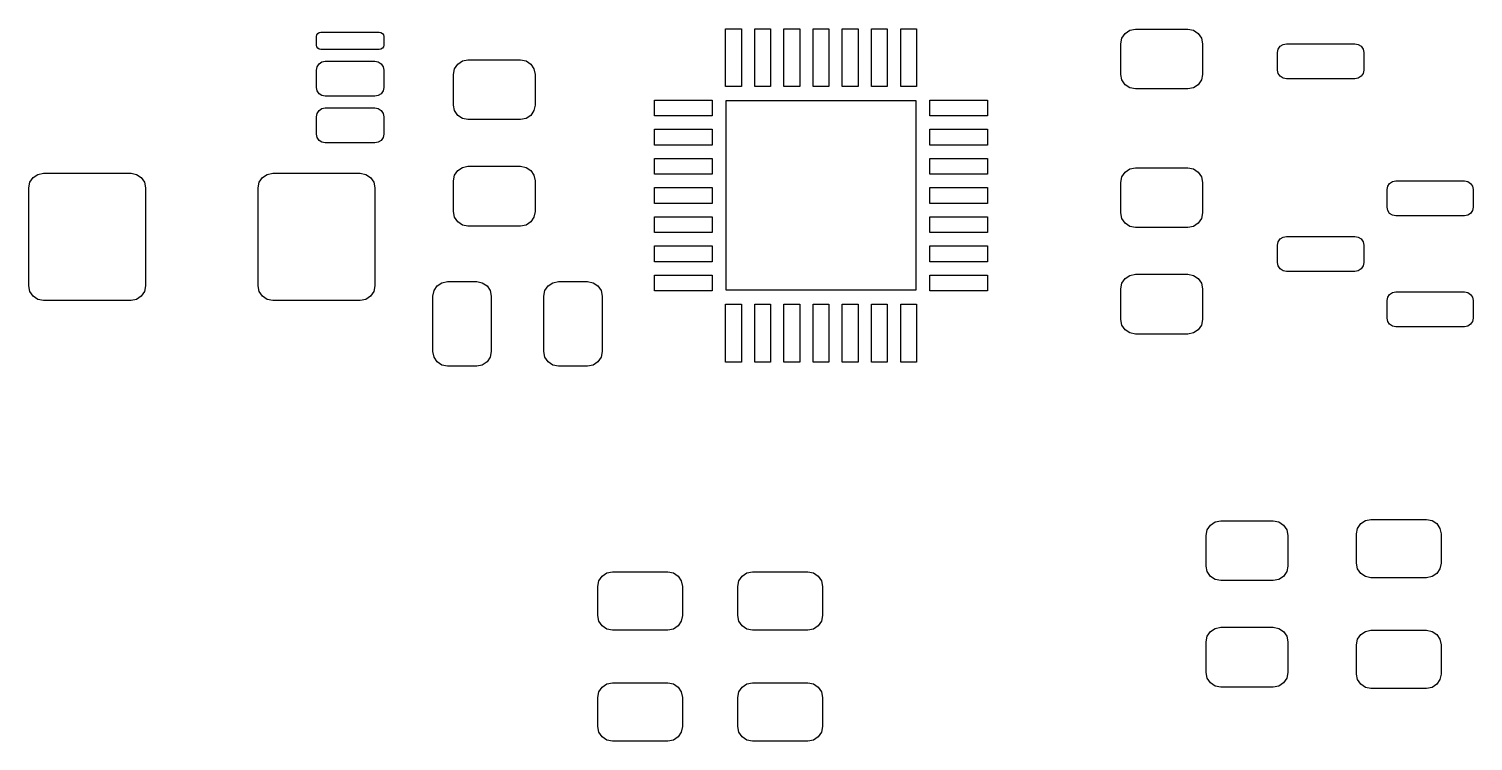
# Model space of a CAD drawing. Extents: x 36.9 to 89.3, y -100.1 to -46.9.
# Drawn here: x 36.92 to 61.67, y -72.75 to -60.54 of the extents above; entities that cross this region are included whole.
import ezdxf

# ---------------------------------------------------------------- set-up
doc = ezdxf.new("R2010")
doc.units = 0
doc.layers.add('BLACK', color=7, linetype='CONTINUOUS')

msp = doc.modelspace()

# ---------------------------------------------------------------- linework, layer by layer
at = {"layer": 'BLACK', "linetype": 'CONTINUOUS'}
for p, q in [((41.860709, -60.646299), (41.876967, -60.621967)), ((41.876967, -60.621967), (41.901299, -60.605709)), ((41.901299, -60.605709), (41.93, -60.6)), ((41.93, -60.6), (42.93, -60.6)), ((42.93, -60.6), (42.958701, -60.605709)), ((42.958701, -60.605709), (42.983033, -60.621967)), ((42.983033, -60.621967), (42.999291, -60.646299)), ((48.865, -61.535), (48.865, -60.545)), ((48.865, -60.545), (49.135, -60.545)), ((49.135, -60.545), (49.135, -61.535)), ((49.365, -61.535), (49.365, -60.545)), ((49.365, -60.545), (49.635, -60.545)), ((49.635, -60.545), (49.635, -61.535)), ((49.865, -61.535), (49.865, -60.545)), ((49.865, -60.545), (50.135, -60.545)), ((50.135, -60.545), (50.135, -61.535)), ((50.365, -61.535), (50.365, -60.545)), ((50.365, -60.545), (50.635, -60.545)), ((50.635, -60.545), (50.635, -61.535)), ((50.865, -61.535), (50.865, -60.545)), ((50.865, -60.545), (51.135, -60.545)), ((51.135, -60.545), (51.135, -61.535)), ((51.365, -61.535), (51.365, -60.545)), ((51.365, -60.545), (51.635, -60.545)), ((51.635, -60.545), (51.635, -61.535)), ((51.865, -61.535), (51.865, -60.545)), ((51.865, -60.545), (52.135, -60.545)), ((52.135, -60.545), (52.135, -61.535)), ((55.65653, -60.704329), (55.710723, -60.623223)), ((55.710723, -60.623223), (55.791829, -60.56903)), ((55.791829, -60.56903), (55.8875, -60.55)), ((55.8875, -60.55), (56.7875, -60.55)), ((56.7875, -60.55), (56.883171, -60.56903)), ((56.883171, -60.56903), (56.964277, -60.623223)), ((56.964277, -60.623223), (57.01847, -60.704329)), ((41.855, -60.675), (41.860709, -60.646299)), ((41.855, -60.825), (41.855, -60.675)), ((41.860709, -60.853701), (41.855, -60.825)), ((41.876967, -60.878033), (41.860709, -60.853701)), ((41.901299, -60.894291), (41.876967, -60.878033)), ((42.983033, -60.878033), (42.958701, -60.894291)), ((42.999291, -60.853701), (42.983033, -60.878033)), ((42.999291, -60.646299), (43.005, -60.675)), ((43.005, -60.825), (42.999291, -60.853701)), ((43.005, -60.675), (43.005, -60.825)), ((55.6375, -60.8), (55.65653, -60.704329)), ((55.6375, -61.325), (55.6375, -60.8)), ((57.01847, -60.704329), (57.0375, -60.8)), ((57.0375, -60.8), (57.0375, -61.325)), ((58.336418, -60.892597), (58.368934, -60.843934)), ((58.368934, -60.843934), (58.417597, -60.811418)), ((58.417597, -60.811418), (58.475, -60.8)), ((58.475, -60.8), (59.65, -60.8)), ((59.65, -60.8), (59.707403, -60.811418)), ((59.707403, -60.811418), (59.756066, -60.843934)), ((59.756066, -60.843934), (59.788582, -60.892597)), ((41.898934, -61.143934), (41.947597, -61.111418)), ((41.93, -60.9), (41.901299, -60.894291)), ((42.93, -60.9), (41.93, -60.9)), ((41.947597, -61.111418), (42.005, -61.1)), ((42.005, -61.1), (42.855, -61.1)), ((42.855, -61.1), (42.912403, -61.111418)), ((42.912403, -61.111418), (42.961066, -61.143934)), ((42.958701, -60.894291), (42.93, -60.9)), ((44.273223, -61.148223), (44.354329, -61.09403)), ((44.354329, -61.09403), (44.45, -61.075)), ((44.45, -61.075), (45.35, -61.075)), ((45.35, -61.075), (45.445671, -61.09403)), ((45.445671, -61.09403), (45.526777, -61.148223)), ((58.325, -60.95), (58.336418, -60.892597)), ((58.325, -61.25), (58.325, -60.95)), ((59.788582, -60.892597), (59.8, -60.95)), ((59.8, -60.95), (59.8, -61.25)), ((41.855, -61.25), (41.866418, -61.192597)), ((41.855, -61.55), (41.855, -61.25)), ((41.866418, -61.192597), (41.898934, -61.143934)), ((42.961066, -61.143934), (42.993582, -61.192597)), ((42.993582, -61.192597), (43.005, -61.25)), ((43.005, -61.25), (43.005, -61.55)), ((44.2, -61.325), (44.21903, -61.229329)), ((44.2, -61.85), (44.2, -61.325)), ((44.21903, -61.229329), (44.273223, -61.148223)), ((45.526777, -61.148223), (45.58097, -61.229329)), ((45.58097, -61.229329), (45.6, -61.325)), ((45.6, -61.325), (45.6, -61.85)), ((55.65653, -61.420671), (55.6375, -61.325)), ((57.0375, -61.325), (57.01847, -61.420671)), ((58.336418, -61.307403), (58.325, -61.25)), ((58.368934, -61.356066), (58.336418, -61.307403)), ((58.417597, -61.388582), (58.368934, -61.356066)), ((59.756066, -61.356066), (59.707403, -61.388582)), ((59.788582, -61.307403), (59.756066, -61.356066)), ((59.8, -61.25), (59.788582, -61.307403)), ((41.866418, -61.607403), (41.855, -61.55)), ((41.898934, -61.656066), (41.866418, -61.607403)), ((42.993582, -61.607403), (42.961066, -61.656066)), ((43.005, -61.55), (42.993582, -61.607403)), ((49.135, -61.535), (48.865, -61.535)), ((49.635, -61.535), (49.365, -61.535)), ((50.135, -61.535), (49.865, -61.535)), ((50.635, -61.535), (50.365, -61.535)), ((51.135, -61.535), (50.865, -61.535)), ((51.635, -61.535), (51.365, -61.535)), ((52.135, -61.535), (51.865, -61.535)), ((55.710723, -61.501777), (55.65653, -61.420671)), ((55.791829, -61.55597), (55.710723, -61.501777)), ((55.8875, -61.575), (55.791829, -61.55597)), ((56.7875, -61.575), (55.8875, -61.575)), ((56.883171, -61.55597), (56.7875, -61.575)), ((56.964277, -61.501777), (56.883171, -61.55597)), ((57.01847, -61.420671), (56.964277, -61.501777)), ((58.475, -61.4), (58.417597, -61.388582)), ((59.65, -61.4), (58.475, -61.4)), ((59.707403, -61.388582), (59.65, -61.4)), ((41.947597, -61.688582), (41.898934, -61.656066)), ((42.005, -61.7), (41.947597, -61.688582)), ((42.855, -61.7), (42.005, -61.7)), ((42.912403, -61.688582), (42.855, -61.7)), ((42.961066, -61.656066), (42.912403, -61.688582)), ((44.21903, -61.945671), (44.2, -61.85)), ((45.6, -61.85), (45.58097, -61.945671)), ((47.645, -62.035), (47.645, -61.765)), ((47.645, -61.765), (48.635, -61.765)), ((48.635, -61.765), (48.635, -62.035)), ((48.875, -65.025), (48.875, -61.775)), ((48.875, -61.775), (52.125, -61.775)), ((52.125, -61.775), (52.125, -65.025)), ((52.365, -62.035), (52.365, -61.765)), ((52.365, -61.765), (53.355, -61.765)), ((53.355, -61.765), (53.355, -62.035)), ((41.855, -62.05), (41.866418, -61.992597)), ((41.855, -62.35), (41.855, -62.05)), ((41.866418, -61.992597), (41.898934, -61.943934)), ((41.898934, -61.943934), (41.947597, -61.911418)), ((41.947597, -61.911418), (42.005, -61.9)), ((42.005, -61.9), (42.855, -61.9)), ((42.855, -61.9), (42.912403, -61.911418)), ((42.912403, -61.911418), (42.961066, -61.943934)), ((42.961066, -61.943934), (42.993582, -61.992597)), ((42.993582, -61.992597), (43.005, -62.05)), ((43.005, -62.05), (43.005, -62.35)), ((44.273223, -62.026777), (44.21903, -61.945671)), ((44.354329, -62.08097), (44.273223, -62.026777)), ((44.45, -62.1), (44.354329, -62.08097)), ((45.35, -62.1), (44.45, -62.1)), ((45.445671, -62.08097), (45.35, -62.1)), ((45.526777, -62.026777), (45.445671, -62.08097)), ((45.58097, -61.945671), (45.526777, -62.026777)), ((48.635, -62.035), (47.645, -62.035)), ((53.355, -62.035), (52.365, -62.035)), ((41.866418, -62.407403), (41.855, -62.35)), ((43.005, -62.35), (42.993582, -62.407403)), ((47.645, -62.535), (47.645, -62.265)), ((47.645, -62.265), (48.635, -62.265)), ((48.635, -62.265), (48.635, -62.535)), ((52.365, -62.535), (52.365, -62.265)), ((52.365, -62.265), (53.355, -62.265)), ((53.355, -62.265), (53.355, -62.535)), ((41.898934, -62.456066), (41.866418, -62.407403)), ((41.947597, -62.488582), (41.898934, -62.456066)), ((42.005, -62.5), (41.947597, -62.488582)), ((42.855, -62.5), (42.005, -62.5)), ((42.912403, -62.488582), (42.855, -62.5)), ((42.961066, -62.456066), (42.912403, -62.488582)), ((42.993582, -62.407403), (42.961066, -62.456066)), ((48.635, -62.535), (47.645, -62.535)), ((53.355, -62.535), (52.365, -62.535)), ((47.645, -63.035), (47.645, -62.765)), ((47.645, -62.765), (48.635, -62.765)), ((48.635, -62.765), (48.635, -63.035)), ((52.365, -63.035), (52.365, -62.765)), ((52.365, -62.765), (53.355, -62.765)), ((53.355, -62.765), (53.355, -63.035)), ((36.94403, -63.174329), (36.998223, -63.093223)), ((36.998223, -63.093223), (37.079329, -63.03903)), ((37.079329, -63.03903), (37.175, -63.02)), ((37.175, -63.02), (38.675, -63.02)), ((38.675, -63.02), (38.770671, -63.03903)), ((38.770671, -63.03903), (38.851777, -63.093223)), ((38.851777, -63.093223), (38.90597, -63.174329)), ((40.87403, -63.174329), (40.928223, -63.093223)), ((40.928223, -63.093223), (41.009329, -63.03903)), ((41.009329, -63.03903), (41.105, -63.02)), ((41.105, -63.02), (42.605, -63.02)), ((42.605, -63.02), (42.700671, -63.03903)), ((42.700671, -63.03903), (42.781777, -63.093223)), ((42.781777, -63.093223), (42.83597, -63.174329)), ((44.2, -63.15), (44.21903, -63.054329)), ((44.21903, -63.054329), (44.273223, -62.973223)), ((44.273223, -62.973223), (44.354329, -62.91903)), ((44.354329, -62.91903), (44.45, -62.9)), ((44.45, -62.9), (45.35, -62.9)), ((45.35, -62.9), (45.445671, -62.91903)), ((45.445671, -62.91903), (45.526777, -62.973223)), ((45.526777, -62.973223), (45.58097, -63.054329)), ((45.58097, -63.054329), (45.6, -63.15)), ((48.635, -63.035), (47.645, -63.035)), ((53.355, -63.035), (52.365, -63.035)), ((55.6375, -63.175), (55.65653, -63.079329)), ((55.65653, -63.079329), (55.710723, -62.998223)), ((55.710723, -62.998223), (55.791829, -62.94403)), ((55.791829, -62.94403), (55.8875, -62.925)), ((55.8875, -62.925), (56.7875, -62.925)), ((56.7875, -62.925), (56.883171, -62.94403)), ((56.883171, -62.94403), (56.964277, -62.998223)), ((56.964277, -62.998223), (57.01847, -63.079329)), ((57.01847, -63.079329), (57.0375, -63.175)), ((36.925, -63.27), (36.94403, -63.174329)), ((36.925, -64.95), (36.925, -63.27)), ((38.90597, -63.174329), (38.925, -63.27)), ((38.925, -63.27), (38.925, -64.95)), ((40.855, -63.27), (40.87403, -63.174329)), ((40.855, -64.95), (40.855, -63.27)), ((42.83597, -63.174329), (42.855, -63.27)), ((42.855, -63.27), (42.855, -64.95)), ((44.2, -63.675), (44.2, -63.15)), ((45.6, -63.15), (45.6, -63.675)), ((47.645, -63.535), (47.645, -63.265)), ((47.645, -63.265), (48.635, -63.265)), ((48.635, -63.265), (48.635, -63.535)), ((52.365, -63.535), (52.365, -63.265)), ((52.365, -63.265), (53.355, -63.265)), ((53.355, -63.265), (53.355, -63.535)), ((55.6375, -63.7), (55.6375, -63.175)), ((57.0375, -63.175), (57.0375, -63.7)), ((60.2, -63.3), (60.211418, -63.242597)), ((60.2, -63.6), (60.2, -63.3)), ((60.211418, -63.242597), (60.243934, -63.193934)), ((60.243934, -63.193934), (60.292597, -63.161418)), ((60.292597, -63.161418), (60.35, -63.15)), ((60.35, -63.15), (61.525, -63.15)), ((61.525, -63.15), (61.582403, -63.161418)), ((61.582403, -63.161418), (61.631066, -63.193934)), ((61.631066, -63.193934), (61.663582, -63.242597)), ((61.663582, -63.242597), (61.675, -63.3)), ((61.675, -63.3), (61.675, -63.6)), ((48.635, -63.535), (47.645, -63.535)), ((53.355, -63.535), (52.365, -63.535)), ((60.211418, -63.657403), (60.2, -63.6)), ((61.675, -63.6), (61.663582, -63.657403)), ((44.21903, -63.770671), (44.2, -63.675)), ((44.273223, -63.851777), (44.21903, -63.770671)), ((44.354329, -63.90597), (44.273223, -63.851777)), ((45.526777, -63.851777), (45.445671, -63.90597)), ((45.58097, -63.770671), (45.526777, -63.851777)), ((45.6, -63.675), (45.58097, -63.770671)), ((47.645, -64.035), (47.645, -63.765)), ((47.645, -63.765), (48.635, -63.765)), ((48.635, -63.765), (48.635, -64.035)), ((52.365, -64.035), (52.365, -63.765)), ((52.365, -63.765), (53.355, -63.765)), ((53.355, -63.765), (53.355, -64.035)), ((55.65653, -63.795671), (55.6375, -63.7)), ((55.710723, -63.876777), (55.65653, -63.795671)), ((57.01847, -63.795671), (56.964277, -63.876777)), ((57.0375, -63.7), (57.01847, -63.795671)), ((60.243934, -63.706066), (60.211418, -63.657403)), ((60.292597, -63.738582), (60.243934, -63.706066)), ((60.35, -63.75), (60.292597, -63.738582)), ((61.525, -63.75), (60.35, -63.75)), ((61.582403, -63.738582), (61.525, -63.75)), ((61.631066, -63.706066), (61.582403, -63.738582)), ((61.663582, -63.657403), (61.631066, -63.706066)), ((44.45, -63.925), (44.354329, -63.90597)), ((45.35, -63.925), (44.45, -63.925)), ((45.445671, -63.90597), (45.35, -63.925)), ((48.635, -64.035), (47.645, -64.035)), ((53.355, -64.035), (52.365, -64.035)), ((55.791829, -63.93097), (55.710723, -63.876777)), ((55.8875, -63.95), (55.791829, -63.93097)), ((56.7875, -63.95), (55.8875, -63.95)), ((56.883171, -63.93097), (56.7875, -63.95)), ((56.964277, -63.876777), (56.883171, -63.93097)), ((58.417597, -64.111418), (58.475, -64.1)), ((58.475, -64.1), (59.65, -64.1)), ((59.65, -64.1), (59.707403, -64.111418)), ((47.645, -64.535), (47.645, -64.265)), ((47.645, -64.265), (48.635, -64.265)), ((48.635, -64.265), (48.635, -64.535)), ((52.365, -64.535), (52.365, -64.265)), ((52.365, -64.265), (53.355, -64.265)), ((53.355, -64.265), (53.355, -64.535)), ((58.325, -64.25), (58.336418, -64.192597)), ((58.325, -64.55), (58.325, -64.25)), ((58.336418, -64.192597), (58.368934, -64.143934)), ((58.368934, -64.143934), (58.417597, -64.111418)), ((59.707403, -64.111418), (59.756066, -64.143934)), ((59.756066, -64.143934), (59.788582, -64.192597)), ((59.788582, -64.192597), (59.8, -64.25)), ((59.8, -64.25), (59.8, -64.55)), ((48.635, -64.535), (47.645, -64.535)), ((53.355, -64.535), (52.365, -64.535)), ((58.336418, -64.607403), (58.325, -64.55)), ((59.8, -64.55), (59.788582, -64.607403)), ((47.645, -65.035), (47.645, -64.765)), ((47.645, -64.765), (48.635, -64.765)), ((48.635, -64.765), (48.635, -65.035)), ((52.365, -65.035), (52.365, -64.765)), ((52.365, -64.765), (53.355, -64.765)), ((53.355, -64.765), (53.355, -65.035)), ((55.65653, -64.904329), (55.710723, -64.823223)), ((55.710723, -64.823223), (55.791829, -64.76903)), ((55.791829, -64.76903), (55.8875, -64.75)), ((55.8875, -64.75), (56.7875, -64.75)), ((56.7875, -64.75), (56.883171, -64.76903)), ((56.883171, -64.76903), (56.964277, -64.823223)), ((56.964277, -64.823223), (57.01847, -64.904329)), ((58.368934, -64.656066), (58.336418, -64.607403)), ((58.417597, -64.688582), (58.368934, -64.656066)), ((58.475, -64.7), (58.417597, -64.688582)), ((59.65, -64.7), (58.475, -64.7)), ((59.707403, -64.688582), (59.65, -64.7)), ((59.756066, -64.656066), (59.707403, -64.688582)), ((59.788582, -64.607403), (59.756066, -64.656066)), ((36.94403, -65.045671), (36.925, -64.95)), ((36.998223, -65.126777), (36.94403, -65.045671)), ((38.90597, -65.045671), (38.851777, -65.126777)), ((38.925, -64.95), (38.90597, -65.045671)), ((40.87403, -65.045671), (40.855, -64.95)), ((40.928223, -65.126777), (40.87403, -65.045671)), ((42.83597, -65.045671), (42.781777, -65.126777)), ((42.855, -64.95), (42.83597, -65.045671)), ((43.85, -65.125), (43.86903, -65.029329)), ((43.86903, -65.029329), (43.923223, -64.948223)), ((43.923223, -64.948223), (44.004329, -64.89403)), ((44.004329, -64.89403), (44.1, -64.875)), ((44.1, -64.875), (44.6, -64.875)), ((44.6, -64.875), (44.695671, -64.89403)), ((44.695671, -64.89403), (44.776777, -64.948223)), ((44.776777, -64.948223), (44.83097, -65.029329)), ((44.83097, -65.029329), (44.85, -65.125)), ((45.75, -65.125), (45.76903, -65.029329)), ((45.76903, -65.029329), (45.823223, -64.948223)), ((45.823223, -64.948223), (45.904329, -64.89403)), ((45.904329, -64.89403), (46, -64.875)), ((46, -64.875), (46.5, -64.875)), ((46.5, -64.875), (46.595671, -64.89403)), ((46.595671, -64.89403), (46.676777, -64.948223)), ((46.676777, -64.948223), (46.73097, -65.029329)), ((46.73097, -65.029329), (46.75, -65.125)), ((48.635, -65.035), (47.645, -65.035)), ((52.125, -65.025), (48.875, -65.025)), ((53.355, -65.035), (52.365, -65.035)), ((55.6375, -65), (55.65653, -64.904329)), ((55.6375, -65.525), (55.6375, -65)), ((57.01847, -64.904329), (57.0375, -65)), ((57.0375, -65), (57.0375, -65.525)), ((60.243934, -65.093934), (60.292597, -65.061418)), ((60.292597, -65.061418), (60.35, -65.05)), ((60.35, -65.05), (61.525, -65.05)), ((61.525, -65.05), (61.582403, -65.061418)), ((61.582403, -65.061418), (61.631066, -65.093934)), ((37.079329, -65.18097), (36.998223, -65.126777)), ((37.175, -65.2), (37.079329, -65.18097)), ((38.675, -65.2), (37.175, -65.2)), ((38.770671, -65.18097), (38.675, -65.2)), ((38.851777, -65.126777), (38.770671, -65.18097)), ((41.009329, -65.18097), (40.928223, -65.126777)), ((41.105, -65.2), (41.009329, -65.18097)), ((42.605, -65.2), (41.105, -65.2)), ((42.700671, -65.18097), (42.605, -65.2)), ((42.781777, -65.126777), (42.700671, -65.18097)), ((43.85, -66.075), (43.85, -65.125)), ((44.85, -65.125), (44.85, -66.075)), ((45.75, -66.075), (45.75, -65.125)), ((46.75, -65.125), (46.75, -66.075)), ((48.865, -66.255), (48.865, -65.265)), ((48.865, -65.265), (49.135, -65.265)), ((49.135, -65.265), (49.135, -66.255)), ((49.365, -66.255), (49.365, -65.265)), ((49.365, -65.265), (49.635, -65.265)), ((49.635, -65.265), (49.635, -66.255)), ((49.865, -66.255), (49.865, -65.265)), ((49.865, -65.265), (50.135, -65.265)), ((50.135, -65.265), (50.135, -66.255)), ((50.365, -66.255), (50.365, -65.265)), ((50.365, -65.265), (50.635, -65.265)), ((50.635, -65.265), (50.635, -66.255)), ((50.865, -66.255), (50.865, -65.265)), ((50.865, -65.265), (51.135, -65.265)), ((51.135, -65.265), (51.135, -66.255)), ((51.365, -66.255), (51.365, -65.265)), ((51.365, -65.265), (51.635, -65.265)), ((51.635, -65.265), (51.635, -66.255)), ((51.865, -66.255), (51.865, -65.265)), ((51.865, -65.265), (52.135, -65.265)), ((52.135, -65.265), (52.135, -66.255)), ((60.2, -65.2), (60.211418, -65.142597)), ((60.2, -65.5), (60.2, -65.2)), ((60.211418, -65.142597), (60.243934, -65.093934)), ((61.631066, -65.093934), (61.663582, -65.142597)), ((61.663582, -65.142597), (61.675, -65.2)), ((61.675, -65.2), (61.675, -65.5)), ((55.65653, -65.620671), (55.6375, -65.525)), ((57.0375, -65.525), (57.01847, -65.620671)), ((60.211418, -65.557403), (60.2, -65.5)), ((60.243934, -65.606066), (60.211418, -65.557403)), ((61.663582, -65.557403), (61.631066, -65.606066)), ((61.675, -65.5), (61.663582, -65.557403)), ((55.710723, -65.701777), (55.65653, -65.620671)), ((55.791829, -65.75597), (55.710723, -65.701777)), ((55.8875, -65.775), (55.791829, -65.75597)), ((56.7875, -65.775), (55.8875, -65.775)), ((56.883171, -65.75597), (56.7875, -65.775)), ((56.964277, -65.701777), (56.883171, -65.75597)), ((57.01847, -65.620671), (56.964277, -65.701777)), ((60.292597, -65.638582), (60.243934, -65.606066)), ((60.35, -65.65), (60.292597, -65.638582)), ((61.525, -65.65), (60.35, -65.65)), ((61.582403, -65.638582), (61.525, -65.65)), ((61.631066, -65.606066), (61.582403, -65.638582)), ((43.86903, -66.170671), (43.85, -66.075)), ((44.85, -66.075), (44.83097, -66.170671)), ((45.76903, -66.170671), (45.75, -66.075)), ((46.75, -66.075), (46.73097, -66.170671)), ((43.923223, -66.251777), (43.86903, -66.170671)), ((44.004329, -66.30597), (43.923223, -66.251777)), ((44.1, -66.325), (44.004329, -66.30597)), ((44.6, -66.325), (44.1, -66.325)), ((44.695671, -66.30597), (44.6, -66.325)), ((44.776777, -66.251777), (44.695671, -66.30597)), ((44.83097, -66.170671), (44.776777, -66.251777)), ((45.823223, -66.251777), (45.76903, -66.170671)), ((45.904329, -66.30597), (45.823223, -66.251777)), ((46, -66.325), (45.904329, -66.30597)), ((46.5, -66.325), (46, -66.325)), ((46.595671, -66.30597), (46.5, -66.325)), ((46.676777, -66.251777), (46.595671, -66.30597)), ((46.73097, -66.170671), (46.676777, -66.251777)), ((49.135, -66.255), (48.865, -66.255)), ((49.635, -66.255), (49.365, -66.255)), ((50.135, -66.255), (49.865, -66.255)), ((50.635, -66.255), (50.365, -66.255)), ((51.135, -66.255), (50.865, -66.255)), ((51.635, -66.255), (51.365, -66.255)), ((52.135, -66.255), (51.865, -66.255)), ((57.11903, -69.129329), (57.173223, -69.048223)), ((57.173223, -69.048223), (57.254329, -68.99403)), ((57.254329, -68.99403), (57.35, -68.975)), ((57.35, -68.975), (58.25, -68.975)), ((58.25, -68.975), (58.345671, -68.99403)), ((58.345671, -68.99403), (58.426777, -69.048223)), ((58.426777, -69.048223), (58.48097, -69.129329)), ((59.69403, -69.104329), (59.748223, -69.023223)), ((59.748223, -69.023223), (59.829329, -68.96903)), ((59.829329, -68.96903), (59.925, -68.95)), ((59.925, -68.95), (60.875, -68.95)), ((60.875, -68.95), (60.970671, -68.96903)), ((60.970671, -68.96903), (61.051777, -69.023223)), ((61.051777, -69.023223), (61.10597, -69.104329)), ((57.1, -69.225), (57.11903, -69.129329)), ((57.1, -69.75), (57.1, -69.225)), ((58.48097, -69.129329), (58.5, -69.225)), ((58.5, -69.225), (58.5, -69.75)), ((59.675, -69.2), (59.69403, -69.104329)), ((59.675, -69.7), (59.675, -69.2)), ((61.10597, -69.104329), (61.125, -69.2)), ((61.125, -69.2), (61.125, -69.7)), ((57.11903, -69.845671), (57.1, -69.75)), ((58.5, -69.75), (58.48097, -69.845671)), ((59.69403, -69.795671), (59.675, -69.7)), ((61.125, -69.7), (61.10597, -69.795671)), ((46.675, -70.1), (46.69403, -70.004329)), ((46.69403, -70.004329), (46.748223, -69.923223)), ((46.748223, -69.923223), (46.829329, -69.86903)), ((46.829329, -69.86903), (46.925, -69.85)), ((46.925, -69.85), (47.875, -69.85)), ((47.875, -69.85), (47.970671, -69.86903)), ((47.970671, -69.86903), (48.051777, -69.923223)), ((48.051777, -69.923223), (48.10597, -70.004329)), ((48.10597, -70.004329), (48.125, -70.1)), ((49.075, -70.1), (49.09403, -70.004329)), ((49.09403, -70.004329), (49.148223, -69.923223)), ((49.148223, -69.923223), (49.229329, -69.86903)), ((49.229329, -69.86903), (49.325, -69.85)), ((49.325, -69.85), (50.275, -69.85)), ((50.275, -69.85), (50.370671, -69.86903)), ((50.370671, -69.86903), (50.451777, -69.923223)), ((50.451777, -69.923223), (50.50597, -70.004329)), ((50.50597, -70.004329), (50.525, -70.1)), ((57.173223, -69.926777), (57.11903, -69.845671)), ((57.254329, -69.98097), (57.173223, -69.926777)), ((57.35, -70), (57.254329, -69.98097)), ((58.25, -70), (57.35, -70)), ((58.345671, -69.98097), (58.25, -70)), ((58.426777, -69.926777), (58.345671, -69.98097)), ((58.48097, -69.845671), (58.426777, -69.926777)), ((59.748223, -69.876777), (59.69403, -69.795671)), ((59.829329, -69.93097), (59.748223, -69.876777)), ((59.925, -69.95), (59.829329, -69.93097)), ((60.875, -69.95), (59.925, -69.95)), ((60.970671, -69.93097), (60.875, -69.95)), ((61.051777, -69.876777), (60.970671, -69.93097)), ((61.10597, -69.795671), (61.051777, -69.876777)), ((46.675, -70.6), (46.675, -70.1)), ((48.125, -70.1), (48.125, -70.6)), ((49.075, -70.6), (49.075, -70.1)), ((50.525, -70.1), (50.525, -70.6)), ((46.69403, -70.695671), (46.675, -70.6)), ((46.748223, -70.776777), (46.69403, -70.695671)), ((46.829329, -70.83097), (46.748223, -70.776777)), ((48.051777, -70.776777), (47.970671, -70.83097)), ((48.10597, -70.695671), (48.051777, -70.776777)), ((48.125, -70.6), (48.10597, -70.695671)), ((49.09403, -70.695671), (49.075, -70.6)), ((49.148223, -70.776777), (49.09403, -70.695671)), ((49.229329, -70.83097), (49.148223, -70.776777)), ((50.451777, -70.776777), (50.370671, -70.83097)), ((50.50597, -70.695671), (50.451777, -70.776777)), ((50.525, -70.6), (50.50597, -70.695671)), ((46.925, -70.85), (46.829329, -70.83097)), ((47.875, -70.85), (46.925, -70.85)), ((47.970671, -70.83097), (47.875, -70.85)), ((49.325, -70.85), (49.229329, -70.83097)), ((50.275, -70.85), (49.325, -70.85)), ((50.370671, -70.83097), (50.275, -70.85)), ((57.1, -71.05), (57.11903, -70.954329)), ((57.11903, -70.954329), (57.173223, -70.873223)), ((57.173223, -70.873223), (57.254329, -70.81903)), ((57.254329, -70.81903), (57.35, -70.8)), ((57.35, -70.8), (58.25, -70.8)), ((58.25, -70.8), (58.345671, -70.81903)), ((58.345671, -70.81903), (58.426777, -70.873223)), ((58.426777, -70.873223), (58.48097, -70.954329)), ((58.48097, -70.954329), (58.5, -71.05)), ((59.675, -71.1), (59.69403, -71.004329)), ((59.69403, -71.004329), (59.748223, -70.923223)), ((59.748223, -70.923223), (59.829329, -70.86903)), ((59.829329, -70.86903), (59.925, -70.85)), ((59.925, -70.85), (60.875, -70.85)), ((60.875, -70.85), (60.970671, -70.86903)), ((60.970671, -70.86903), (61.051777, -70.923223)), ((61.051777, -70.923223), (61.10597, -71.004329)), ((61.10597, -71.004329), (61.125, -71.1)), ((57.1, -71.575), (57.1, -71.05)), ((58.5, -71.05), (58.5, -71.575)), ((59.675, -71.6), (59.675, -71.1)), ((61.125, -71.1), (61.125, -71.6)), ((46.748223, -71.823223), (46.829329, -71.76903)), ((46.829329, -71.76903), (46.925, -71.75)), ((46.925, -71.75), (47.875, -71.75)), ((47.875, -71.75), (47.970671, -71.76903)), ((47.970671, -71.76903), (48.051777, -71.823223)), ((49.148223, -71.823223), (49.229329, -71.76903)), ((49.229329, -71.76903), (49.325, -71.75)), ((49.325, -71.75), (50.275, -71.75)), ((50.275, -71.75), (50.370671, -71.76903)), ((50.370671, -71.76903), (50.451777, -71.823223)), ((57.11903, -71.670671), (57.1, -71.575)), ((57.173223, -71.751777), (57.11903, -71.670671)), ((57.254329, -71.80597), (57.173223, -71.751777)), ((58.426777, -71.751777), (58.345671, -71.80597)), ((58.48097, -71.670671), (58.426777, -71.751777)), ((58.5, -71.575), (58.48097, -71.670671)), ((59.69403, -71.695671), (59.675, -71.6)), ((59.748223, -71.776777), (59.69403, -71.695671)), ((61.10597, -71.695671), (61.051777, -71.776777)), ((61.125, -71.6), (61.10597, -71.695671)), ((46.675, -72), (46.69403, -71.904329)), ((46.675, -72.5), (46.675, -72)), ((46.69403, -71.904329), (46.748223, -71.823223)), ((48.051777, -71.823223), (48.10597, -71.904329)), ((48.10597, -71.904329), (48.125, -72)), ((48.125, -72), (48.125, -72.5)), ((49.075, -72), (49.09403, -71.904329)), ((49.075, -72.5), (49.075, -72)), ((49.09403, -71.904329), (49.148223, -71.823223)), ((50.451777, -71.823223), (50.50597, -71.904329)), ((50.50597, -71.904329), (50.525, -72)), ((50.525, -72), (50.525, -72.5)), ((57.35, -71.825), (57.254329, -71.80597)), ((58.25, -71.825), (57.35, -71.825)), ((58.345671, -71.80597), (58.25, -71.825)), ((59.829329, -71.83097), (59.748223, -71.776777)), ((59.925, -71.85), (59.829329, -71.83097)), ((60.875, -71.85), (59.925, -71.85)), ((60.970671, -71.83097), (60.875, -71.85)), ((61.051777, -71.776777), (60.970671, -71.83097)), ((46.69403, -72.595671), (46.675, -72.5)), ((48.125, -72.5), (48.10597, -72.595671)), ((49.09403, -72.595671), (49.075, -72.5)), ((50.525, -72.5), (50.50597, -72.595671)), ((46.748223, -72.676777), (46.69403, -72.595671)), ((46.829329, -72.73097), (46.748223, -72.676777)), ((46.925, -72.75), (46.829329, -72.73097)), ((47.875, -72.75), (46.925, -72.75)), ((47.970671, -72.73097), (47.875, -72.75)), ((48.051777, -72.676777), (47.970671, -72.73097)), ((48.10597, -72.595671), (48.051777, -72.676777)), ((49.148223, -72.676777), (49.09403, -72.595671)), ((49.229329, -72.73097), (49.148223, -72.676777)), ((49.325, -72.75), (49.229329, -72.73097)), ((50.275, -72.75), (49.325, -72.75)), ((50.370671, -72.73097), (50.275, -72.75)), ((50.451777, -72.676777), (50.370671, -72.73097)), ((50.50597, -72.595671), (50.451777, -72.676777))]:
    msp.add_line(p, q, dxfattribs=at)

doc.saveas('drawing.dxf')
